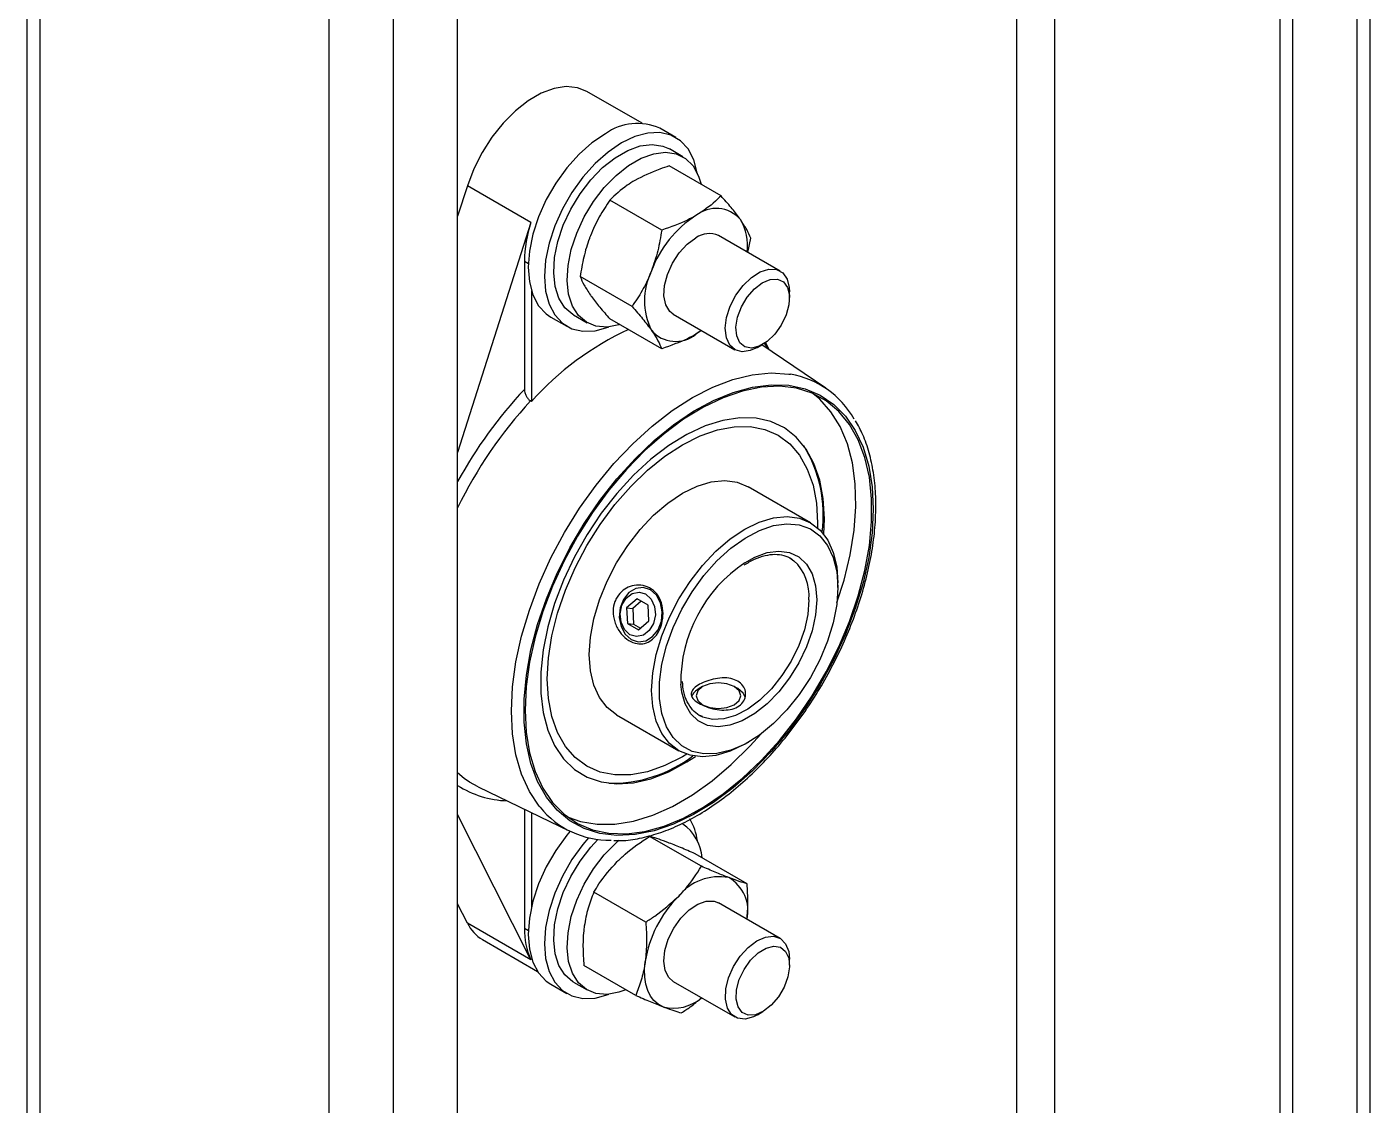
# Model space of a CAD drawing. Header units: millimetres. Extents: x -361 to 14022, y -1822 to 1455.
# Drawn here: x 4013.03 to 4020.43, y 471.93 to 477.87 of the extents above; entities that cross this region are included whole.
import ezdxf

# ---------------------------------------------------------------- set-up
doc = ezdxf.new("R2010")
doc.units = ezdxf.units.MM

msp = doc.modelspace()

# ---------------------------------------------------------------- linework, layer by layer
at = {"color": 7, "linetype": 'Continuous', "lineweight": 25}
for p, q in [((4018.481793, 506.514478), (4018.481793, 440.782942)), ((4018.693925, 440.782942), (4018.693925, 506.514478)), ((4020.42885, 439.803253), (4020.42885, 505.534788)), ((4020.355626, 505.432737), (4020.355626, 439.701202)), ((4019.931362, 505.269455), (4019.931362, 439.53792)), ((4020.002073, 505.228635), (4020.002073, 439.4971)), ((4013.034558, 503.391717), (4013.034558, 437.660181)), ((4013.107782, 437.55813), (4013.107782, 503.289666)), ((4015.405879, 436.843773), (4015.405879, 502.575309)), ((4014.698772, 436.639671), (4014.698772, 502.371207)), ((4015.052325, 436.639671), (4015.052325, 502.371207)), ((4016.420826, 477.336383), (4016.117619, 477.51142)), ((4016.607416, 477.257533), (4016.519027, 477.308559)), ((4016.645415, 477.151883), (4016.571168, 477.194745)), ((4016.855599, 476.936616), (4016.570248, 477.101346)), ((4015.459505, 476.992498), (4015.405879, 476.824229)), ((4015.809523, 476.790437), (4015.459505, 476.992498)), ((4016.529, 476.748075), (4016.243649, 476.912805)), ((4015.809523, 476.790437), (4015.405879, 475.523874)), ((4017.180973, 476.522291), (4016.842552, 476.717658)), ((4017.00391, 476.624508), (4017.018898, 476.704271)), ((4015.773574, 476.576663), (4015.773574, 475.870695)), ((4016.365701, 476.327188), (4016.08035, 476.491918)), ((4015.812465, 476.414264), (4015.812465, 475.803982)), ((4017.23276, 476.374031), (4017.23276, 476.40783)), ((4015.919076, 476.2693), (4016.007464, 476.218275)), ((4016.043711, 476.281063), (4016.117958, 476.238202)), ((4016.592572, 476.284633), (4016.930993, 476.089267)), ((4016.529, 476.094842), (4016.243649, 476.259572)), ((4016.746511, 476.195766), (4016.717562, 476.174529)), ((4016.74871, 476.194497), (4016.717562, 476.174529)), ((4017.056012, 476.101661), (4017.085281, 476.118563)), ((4017.100467, 476.128238), (4017.119932, 476.089635)), ((4017.432416, 475.877367), (4017.080992, 476.116086)), ((4015.812465, 475.803982), (4015.806744, 475.807715)), ((4017.348733, 475.136697), (4017.005786, 475.334676)), ((4017.498915, 474.780267), (4017.498915, 474.804759)), ((4016.393233, 474.71821), (4016.336098, 474.667542)), ((4016.454471, 474.682859), (4016.393233, 474.71821)), ((4016.336098, 474.667542), (4016.3402, 474.581523)), ((4016.336098, 474.667542), (4016.370544, 474.664462)), ((4016.416201, 474.704951), (4016.370544, 474.664462)), ((4016.370544, 474.664462), (4016.374646, 474.578443)), ((4016.458573, 474.596839), (4016.454471, 474.682859)), ((4016.3402, 474.581523), (4016.401438, 474.546171)), ((4016.3402, 474.581523), (4016.374646, 474.578443)), ((4016.374646, 474.578443), (4016.412916, 474.55635)), ((4016.401438, 474.546171), (4016.458573, 474.596839)), ((4016.754361, 474.234398), (4016.735222, 474.223346)), ((4016.947389, 474.223346), (4016.92825, 474.234398)), ((4016.280845, 474.078905), (4016.623792, 473.880926)), ((4016.754658, 474.066635), (4016.736283, 474.075787)), ((4016.986346, 473.916867), (4017.007555, 473.929115)), ((4015.519413, 473.682177), (4015.471653, 473.708692)), ((4015.519413, 473.682177), (4016.024236, 473.438063)), ((4015.809523, 472.729961), (4015.405879, 473.530487)), ((4015.773574, 473.559274), (4015.773574, 472.90223)), ((4015.812465, 473.540467), (4015.812465, 473.019727)), ((4016.747572, 473.244908), (4016.462221, 473.409637)), ((4016.998698, 473.148753), (4016.713348, 473.313482)), ((4016.441173, 472.937451), (4016.155822, 473.10218)), ((4015.459505, 472.932022), (4015.405879, 473.038376)), ((4017.180973, 472.847858), (4016.842552, 473.043224)), ((4015.809523, 472.729961), (4015.459505, 472.932022)), ((4015.542666, 472.84103), (4015.845872, 472.665993)), ((4017.23276, 472.699597), (4017.23276, 472.733397)), ((4016.3859, 472.533839), (4016.10055, 472.698568)), ((4015.919076, 472.594867), (4016.007464, 472.543841)), ((4016.043711, 472.60663), (4016.117958, 472.563768)), ((4016.592572, 472.6102), (4016.930993, 472.414833)), ((4017.056012, 472.427227), (4017.085281, 472.444129))]:
    msp.add_line(p, q, dxfattribs=at)
at = {"color": 8, "linetype": 'Continuous', "lineweight": 25}
for p, q in [((4015.773574, 476.576663), (4015.795141, 476.564213)), ((4017.387418, 475.136351), (4017.387055, 475.109307)), ((4015.795141, 472.889779), (4015.773574, 472.90223))]:
    msp.add_line(p, q, dxfattribs=at)
at = {"color": 7, "linetype": 'Continuous', "lineweight": 25, "flags": 128}
for points in [[(4016.117619, 477.51142), (4016.065616, 477.532134), (4016.003766, 477.538222), (4015.936522, 477.528009), (4015.865974, 477.501811), (4015.794312, 477.460441), (4015.723764, 477.405186), (4015.65652, 477.337762), (4015.59467, 477.260262), (4015.540134, 477.175095), (4015.494608, 477.084907), (4015.459505, 476.992498)], [(4016.219052, 477.278854), (4016.145379, 477.228881), (4016.073945, 477.16554), (4016.00692, 477.090755), (4015.94634, 477.0068), (4015.894046, 476.916225), (4015.851628, 476.821783), (4015.820374, 476.726342), (4015.801233, 476.632803), (4015.794787, 476.544007), (4015.801233, 476.462654), (4015.820374, 476.391214), (4015.851628, 476.331858), (4015.894046, 476.286391), (4015.919076, 476.2693)], [(4016.30744, 477.227829), (4016.233767, 477.177855), (4016.162333, 477.114514), (4016.095308, 477.03973), (4016.034728, 476.955775), (4015.982435, 476.8652), (4015.940016, 476.770757), (4015.908762, 476.675316), (4015.889621, 476.581777), (4015.883176, 476.492982), (4015.889621, 476.411628), (4015.908762, 476.340188), (4015.940016, 476.280833), (4015.982435, 476.235365), (4016.034728, 476.205167), (4016.095308, 476.191156), (4016.162333, 476.193757), (4016.233767, 476.212892), (4016.238382, 476.214647)], [(4016.726035, 477.059378), (4016.725258, 477.06418), (4016.706118, 477.13562), (4016.674863, 477.194975), (4016.632445, 477.240443), (4016.580152, 477.270641), (4016.519572, 477.284652), (4016.452547, 477.282051), (4016.381113, 477.262916), (4016.30744, 477.227829)], [(4016.043711, 476.281063), (4016.040046, 476.283239), (4015.996281, 476.320753), (4015.96341, 476.37287), (4015.942584, 476.437768), (4015.934531, 476.513173), (4015.939533, 476.596446), (4015.957416, 476.684671), (4015.987553, 476.77476), (4016.028889, 476.863558), (4016.079976, 476.947958), (4016.139028, 477.025003), (4016.203975, 477.091998), (4016.272544, 477.146595), (4016.342336, 477.186885), (4016.410905, 477.211456), (4016.475852, 477.219448), (4016.534903, 477.210582), (4016.571168, 477.194745)], [(4016.299357, 476.227413), (4016.29405, 476.225783), (4016.228044, 476.21386), (4016.167417, 476.218782), (4016.114292, 476.240378), (4016.070527, 476.277891), (4016.037657, 476.330009), (4016.01683, 476.394907), (4016.008777, 476.470312), (4016.01378, 476.553584), (4016.031662, 476.64181), (4016.061799, 476.731898), (4016.103135, 476.820697), (4016.154223, 476.905096), (4016.213274, 476.982142), (4016.278221, 477.049136), (4016.346791, 477.103734), (4016.416582, 477.144024), (4016.485151, 477.168595), (4016.550098, 477.176587), (4016.60915, 477.16772), (4016.660238, 477.142306), (4016.701573, 477.101232), (4016.73171, 477.045939), (4016.745472, 477.000191)], [(4016.592572, 476.284633), (4016.573141, 476.300052), (4016.550992, 476.336626), (4016.541197, 476.385402), (4016.544483, 476.442762), (4016.560604, 476.504452), (4016.588367, 476.565896), (4016.625711, 476.622539), (4016.669868, 476.670178), (4016.717562, 476.705281)], [(4017.056012, 476.101661), (4017.016911, 476.084137), (4016.971846, 476.077677), (4016.933021, 476.088134), (4016.903315, 476.114733), (4016.884932, 476.155501), (4016.879235, 476.207414), (4016.886647, 476.266623), (4016.906617, 476.328736), (4016.937665, 476.389146), (4016.977489, 476.443373), (4017.023134, 476.487396), (4017.071215, 476.517948), (4017.118167, 476.532766), (4017.160506, 476.530748), (4017.195094, 476.512046), (4017.219365, 476.478046), (4017.219365, 476.478046)], [(4017.221583, 476.432619), (4017.232128, 476.389416), (4017.229623, 476.337279), (4017.214291, 476.280842), (4017.187493, 476.225119), (4017.151611, 476.175062), (4017.109834, 476.135118), (4017.065872, 476.108836), (4017.023634, 476.098552), (4016.98687, 476.105179), (4016.958849, 476.128129), (4016.94206, 476.165362), (4016.937994, 476.213571), (4016.947014, 476.26847), (4016.968317, 476.325184), (4017.000011, 476.378671), (4017.039279, 476.424181), (4017.082632, 476.457668), (4017.126219, 476.476157), (4017.166166, 476.478006), (4017.198925, 476.463051), (4017.221583, 476.432619)], [(4017.219365, 476.478046), (4017.231518, 476.43127), (4017.23276, 476.40783)], [(4017.693455, 475.210972), (4017.687186, 475.080755), (4017.668461, 474.944997), (4017.637524, 474.805469), (4017.594778, 474.663989), (4017.540781, 474.522402), (4017.476236, 474.382553), (4017.401985, 474.246267), (4017.318995, 474.115318), (4017.22835, 473.991415), (4017.13123, 473.876173), (4017.028902, 473.771095), (4016.922699, 473.677549), (4016.814006, 473.596756), (4016.70424, 473.529768), (4016.594832, 473.47746), (4016.487209, 473.440512), (4016.382773, 473.419408), (4016.282886, 473.414421), (4016.18885, 473.425617), (4016.101891, 473.45285), (4016.023142, 473.495764), (4015.953631, 473.553801), (4015.894263, 473.626204), (4015.845812, 473.712029), (4015.80891, 473.810157), (4015.784039, 473.919308), (4015.771521, 474.03806), (4015.771521, 474.164866), (4015.784039, 474.29807), (4015.80891, 474.435938), (4015.845812, 474.576672), (4015.894263, 474.718436), (4015.953631, 474.859384), (4016.023142, 474.997677), (4016.101891, 475.131513), (4016.18885, 475.259147), (4016.282886, 475.378915), (4016.382773, 475.489255), (4016.487209, 475.588729), (4016.594832, 475.676041), (4016.70424, 475.750052), (4016.814006, 475.809798), (4016.922699, 475.854499), (4017.028902, 475.883572), (4017.13123, 475.896639), (4017.22835, 475.893529), (4017.318995, 475.874284), (4017.401985, 475.839153), (4017.476236, 475.788594), (4017.540781, 475.723268), (4017.594778, 475.644025), (4017.637524, 475.551898), (4017.668461, 475.44809), (4017.687186, 475.333951), (4017.693455, 475.210972)], [(4015.77711, 474.104689), (4015.783332, 473.982625), (4015.801918, 473.869337), (4015.832625, 473.7663), (4015.875053, 473.674859), (4015.928648, 473.596206), (4015.992713, 473.531366), (4016.066411, 473.481184), (4016.148783, 473.446314), (4016.238754, 473.427212), (4016.335151, 473.424125), (4016.436718, 473.437095), (4016.542131, 473.465952), (4016.650015, 473.51032), (4016.758963, 473.569621), (4016.867557, 473.643081), (4016.974379, 473.729743), (4017.078038, 473.828477), (4017.177182, 473.937997), (4017.270518, 474.056873), (4017.35683, 474.183557), (4017.434993, 474.316397), (4017.503987, 474.453661), (4017.562913, 474.59356), (4017.611003, 474.734269), (4017.64763, 474.873956), (4017.672317, 475.010797), (4017.684741, 475.143011), (4017.684741, 475.268872), (4017.672317, 475.386741), (4017.64763, 475.49508), (4017.611003, 475.592478), (4017.562913, 475.677664), (4017.503987, 475.749528), (4017.434993, 475.807133), (4017.35683, 475.849728), (4017.270518, 475.876758), (4017.177182, 475.887871), (4017.078038, 475.882921), (4016.974379, 475.861973), (4016.867557, 475.825301), (4016.758963, 475.773382), (4016.650015, 475.706893), (4016.542131, 475.626701), (4016.436718, 475.533851), (4016.335151, 475.429554), (4016.238754, 475.31517), (4016.148783, 475.192189), (4016.066411, 475.062216), (4015.992713, 474.926943), (4015.928648, 474.788135), (4015.875053, 474.647602), (4015.832625, 474.507175), (4015.801918, 474.368685), (4015.783332, 474.233938), (4015.77711, 474.104689)], [(4017.494063, 474.697916), (4017.532868, 474.820384), (4017.566548, 474.959529), (4017.588193, 475.095379), (4017.59752, 475.226163), (4017.594408, 475.350176), (4017.578897, 475.465802), (4017.551189, 475.571533), (4017.511645, 475.665991), (4017.460781, 475.747944), (4017.399261, 475.816324), (4017.361007, 475.847935)], [(4017.421252, 475.073197), (4017.424541, 475.157782), (4017.418127, 475.269441), (4017.398991, 475.371862), (4017.367446, 475.463362), (4017.324012, 475.542439), (4017.2694, 475.607794), (4017.204508, 475.658356), (4017.130401, 475.693292), (4017.048297, 475.712031), (4016.959542, 475.714263), (4016.865596, 475.699953), (4016.767999, 475.669335), (4016.668355, 475.622912), (4016.5683, 475.561446), (4016.469477, 475.485947), (4016.373508, 475.397654), (4016.281969, 475.298017), (4016.196364, 475.188672), (4016.118097, 475.071415), (4016.048455, 474.948171), (4015.98858, 474.820963), (4015.939456, 474.69188), (4015.90189, 474.563043), (4015.876497, 474.436565), (4015.863696, 474.314525), (4015.863696, 474.198926), (4015.876497, 474.091665), (4015.90189, 473.994506), (4015.939456, 473.909041), (4015.98858, 473.836676), (4016.048455, 473.778598), (4016.118097, 473.735761), (4016.196364, 473.708869), (4016.281969, 473.698362), (4016.373508, 473.704413), (4016.469477, 473.726924), (4016.5683, 473.765524), (4016.668355, 473.819579), (4016.715047, 473.849881)], [(4016.280845, 474.078905), (4016.280816, 474.078922), (4016.228571, 474.119399), (4016.186539, 474.17434), (4016.155754, 474.242391), (4016.136975, 474.321878), (4016.130663, 474.410842), (4016.136975, 474.507094), (4016.155754, 474.608263), (4016.186539, 474.711858), (4016.228571, 474.815328), (4016.280816, 474.916125), (4016.341986, 475.011768), (4016.410576, 475.099902), (4016.484897, 475.178355), (4016.563119, 475.245198), (4016.643316, 475.298782), (4016.723512, 475.33779), (4016.801734, 475.361261), (4016.876055, 475.368617), (4016.944645, 475.359676), (4017.005786, 475.334676)], [(4016.986346, 473.916867), (4016.986262, 473.916819), (4016.906066, 473.877811), (4016.827844, 473.85434), (4016.753523, 473.846985), (4016.684933, 473.855926), (4016.623762, 473.880943), (4016.571518, 473.92142), (4016.529486, 473.976361), (4016.498701, 474.044413), (4016.479922, 474.123899), (4016.47361, 474.212863), (4016.479922, 474.309115), (4016.498701, 474.410284), (4016.529486, 474.513879), (4016.571518, 474.617349), (4016.623762, 474.718146), (4016.684933, 474.813789), (4016.753523, 474.901923), (4016.827844, 474.980376), (4016.906066, 475.047219), (4016.986262, 475.100803), (4017.066459, 475.139811), (4017.144681, 475.163282), (4017.219002, 475.170638), (4017.287592, 475.161697), (4017.348762, 475.13668), (4017.401007, 475.096202), (4017.443039, 475.041262), (4017.473824, 474.97321), (4017.492603, 474.893724), (4017.498915, 474.804759), (4017.498915, 474.804759)], [(4017.498915, 474.780267), (4017.492551, 474.68556), (4017.473624, 474.585959), (4017.442623, 474.484042), (4017.400353, 474.38245), (4017.347908, 474.283813), (4017.286645, 474.190686), (4017.218152, 474.105482), (4017.144203, 474.030406), (4017.066712, 473.967404), (4016.987687, 473.918106), (4016.909175, 473.88379), (4016.833209, 473.865345), (4016.761756, 473.863248), (4016.696667, 473.877554), (4016.639628, 473.907892), (4016.592116, 473.953476), (4016.555362, 474.013126), (4016.530317, 474.085297), (4016.51763, 474.168119), (4016.51763, 474.259448), (4016.530317, 474.356918), (4016.555362, 474.458005), (4016.592116, 474.56009), (4016.639628, 474.660531), (4016.696667, 474.756724), (4016.761756, 474.84618), (4016.833209, 474.926581), (4016.909175, 474.995845), (4016.987687, 475.052177), (4017.066712, 475.09412), (4017.144203, 475.120586), (4017.218152, 475.13089), (4017.286645, 475.124766), (4017.347908, 475.102372), (4017.400353, 475.064287), (4017.442623, 475.011499), (4017.473624, 474.945375), (4017.492551, 474.867626), (4017.498915, 474.780267)], [(4017.236242, 474.941836), (4017.242141, 474.938266), (4017.257057, 474.927628)], [(4016.360875, 474.494022), (4016.40035, 474.481323), (4016.44146, 474.486642), (4016.479247, 474.509338), (4016.509153, 474.546673), (4016.527572, 474.594144), (4016.53228, 474.646025), (4016.522711, 474.696059), (4016.500019, 474.738211), (4016.466941, 474.767396), (4016.427466, 474.780095), (4016.386356, 474.774776), (4016.348568, 474.75208), (4016.318662, 474.714745), (4016.300244, 474.667274), (4016.295535, 474.615393), (4016.305104, 474.565359), (4016.327796, 474.523207), (4016.360875, 474.494022)], [(4016.4408, 474.744217), (4016.470759, 474.716485), (4016.489539, 474.67592), (4016.494282, 474.628698), (4016.484265, 474.582007), (4016.461015, 474.542957), (4016.42807, 474.517491), (4016.390446, 474.509487), (4016.353871, 474.520164), (4016.323912, 474.547896), (4016.305132, 474.588461), (4016.300389, 474.635684), (4016.310406, 474.682374), (4016.333656, 474.721425), (4016.366601, 474.746891), (4016.404225, 474.754894), (4016.4408, 474.744217)], [(4016.754376, 474.134039), (4016.794259, 474.118655), (4016.841306, 474.113252), (4016.888352, 474.118655), (4016.928235, 474.134039), (4016.954885, 474.157064), (4016.964243, 474.184223), (4016.954885, 474.211382), (4016.928235, 474.234406), (4016.888352, 474.249791), (4016.841306, 474.255193), (4016.794259, 474.249791), (4016.754376, 474.234406), (4016.727726, 474.211382), (4016.718368, 474.184223), (4016.727726, 474.157064), (4016.754376, 474.134039)], [(4016.989505, 474.1755), (4016.977252, 474.198721), (4016.947372, 474.223356)], [(4016.014013, 473.51462), (4016.082219, 473.491072), (4016.17391, 473.475959), (4016.271721, 473.476891), (4016.374375, 473.493856), (4016.480536, 473.526635), (4016.588819, 473.574798), (4016.697812, 473.637718), (4016.806095, 473.714576), (4016.912256, 473.804368), (4017.014911, 473.905925), (4017.076443, 473.974499)], [(4016.024726, 473.437826), (4016.00692, 473.416322), (4015.94634, 473.332367), (4015.894046, 473.241792), (4015.851628, 473.147349), (4015.820374, 473.051908), (4015.801233, 472.958369), (4015.794787, 472.869573), (4015.801233, 472.78822), (4015.820374, 472.71678), (4015.851628, 472.657425), (4015.894046, 472.611957), (4015.919076, 472.594867)], [(4016.126504, 473.402155), (4016.095308, 473.365296), (4016.034728, 473.281341), (4015.982435, 473.190766), (4015.940016, 473.096324), (4015.908762, 473.000883), (4015.889621, 472.907343), (4015.883176, 472.818548), (4015.889621, 472.737194), (4015.908762, 472.665755), (4015.940016, 472.606399), (4015.982435, 472.560932), (4016.034728, 472.530733), (4016.095308, 472.516722), (4016.162333, 472.519324), (4016.233767, 472.538459), (4016.238381, 472.540213)], [(4016.043711, 472.60663), (4016.040046, 472.608806), (4015.996281, 472.646319), (4015.96341, 472.698437), (4015.942584, 472.763334), (4015.934531, 472.838739), (4015.939533, 472.922012), (4015.957416, 473.010237), (4015.987553, 473.100326), (4016.028889, 473.189125), (4016.079976, 473.273524), (4016.139028, 473.35057), (4016.178164, 473.392869)], [(4016.331916, 472.565003), (4016.29405, 472.55135), (4016.228044, 472.539426), (4016.167417, 472.544348), (4016.114292, 472.565944), (4016.070527, 472.603458), (4016.037657, 472.655575), (4016.01683, 472.720473), (4016.008777, 472.795878), (4016.01378, 472.879151), (4016.031662, 472.967376), (4016.061799, 473.057465), (4016.103135, 473.146263), (4016.154223, 473.230663), (4016.213274, 473.307708), (4016.278221, 473.374703), (4016.294885, 473.3894)], [(4016.592572, 472.6102), (4016.56764, 472.632002), (4016.547928, 472.671342), (4016.540798, 472.722205), (4016.546777, 472.780819), (4016.565423, 472.842837), (4016.595352, 472.903659), (4016.634345, 472.958774), (4016.67951, 473.004095), (4016.727497, 473.03626), (4016.774747, 473.052884), (4016.817755, 473.052733), (4016.842552, 473.043224)], [(4017.056012, 472.427227), (4017.034995, 472.416538), (4016.988417, 472.403704), (4016.94685, 472.407754), (4016.913377, 472.428386), (4016.89048, 472.46407), (4016.879858, 472.512161), (4016.882298, 472.569091), (4016.89762, 472.630638), (4016.924687, 472.692238), (4016.961491, 472.749321), (4017.005303, 472.797655), (4017.052875, 472.833655), (4017.100676, 472.85465), (4017.145163, 472.859083), (4017.183036, 472.846627), (4017.211486, 472.818204), (4017.228403, 472.775922), (4017.23276, 472.733397)], [(4017.23257, 472.690854), (4017.223822, 472.636046), (4017.202761, 472.579319), (4017.17126, 472.525713), (4017.132117, 472.479991), (4017.08881, 472.446216), (4017.045188, 472.427389), (4017.005126, 472.425183), (4016.972184, 472.439794), (4016.949289, 472.469923), (4016.938476, 472.512894), (4016.940704, 472.564888), (4016.955777, 472.621286), (4016.982355, 472.677076), (4017.018076, 472.727301), (4017.059766, 472.767498), (4017.103722, 472.794096), (4017.146037, 472.804731), (4017.182951, 472.798459), (4017.211185, 472.775836), (4017.228229, 472.738873), (4017.23257, 472.690854)], [(4016.536726, 472.471178), (4016.509886, 472.485088), (4016.486599, 472.504845), (4016.467265, 472.530108), (4016.452213, 472.560446), (4016.441701, 472.595341), (4016.435909, 472.634194), (4016.434936, 472.676341), (4016.438799, 472.721061)]]:
    msp.add_lwpolyline(points, dxfattribs=at)
at = {"color": 8, "linetype": 'Continuous', "lineweight": 25, "flags": 128}
for points in [[(4017.093786, 476.123757), (4017.101733, 476.112514), (4017.11441, 476.093386)], [(4015.859238, 473.569608), (4015.8546, 473.575374), (4015.800534, 473.657127), (4015.757761, 473.751679), (4015.726818, 473.857841), (4015.708096, 473.974279), (4015.701829, 474.099528), (4015.708096, 474.232012), (4015.726818, 474.370066), (4015.757761, 474.511954), (4015.800534, 474.655891), (4015.8546, 474.800067), (4015.919278, 474.94267), (4015.993757, 475.081905), (4016.077098, 475.216022), (4016.168255, 475.343334), (4016.26608, 475.462241), (4016.369343, 475.571246), (4016.476746, 475.66898), (4016.586938, 475.754212), (4016.698534, 475.825872), (4016.81013, 475.883058), (4016.920322, 475.92505), (4017.027725, 475.951322), (4017.130988, 475.961542), (4017.228813, 475.955581), (4017.238537, 475.954049)], [(4016.666674, 473.861437), (4016.643316, 473.847529), (4016.546191, 473.798811), (4016.450728, 473.765629), (4016.35856, 473.74855), (4016.271265, 473.747868), (4016.190335, 473.763592), (4016.117156, 473.795455), (4016.05298, 473.842912), (4015.998904, 473.905149), (4015.955855, 473.981103), (4015.924568, 474.069473), (4015.90558, 474.168748), (4015.899214, 474.277229), (4015.90558, 474.39306), (4015.924568, 474.51426), (4015.955855, 474.638753), (4015.998904, 474.76441), (4016.05298, 474.889082), (4016.117156, 475.010634), (4016.190335, 475.126988), (4016.271265, 475.236152), (4016.35856, 475.336258), (4016.450728, 475.425595), (4016.546191, 475.502632), (4016.643316, 475.566052), (4016.74044, 475.61477), (4016.835903, 475.647952), (4016.928071, 475.66503), (4017.015367, 475.665713), (4017.096296, 475.649988), (4017.169475, 475.618125), (4017.233651, 475.570669), (4017.287727, 475.508432), (4017.330776, 475.432478), (4017.362063, 475.344107), (4017.381052, 475.244832), (4017.387418, 475.136351), (4017.387418, 475.136351)], [(4016.986122, 474.916302), (4017.042055, 474.947448), (4017.110035, 474.972018), (4017.174523, 474.980397), (4017.233323, 474.972299), (4017.284431, 474.948001), (4017.326109, 474.90833), (4017.356935, 474.854637), (4017.375861, 474.78875), (4017.382242, 474.712913)], [(4017.382242, 474.712913), (4017.375861, 474.629709), (4017.356935, 474.541971), (4017.326109, 474.452686), (4017.284431, 474.364895), (4017.233323, 474.281589), (4017.174523, 474.205603), (4017.110035, 474.139526), (4017.042055, 474.085607), (4016.972897, 474.045683), (4016.904916, 474.021113), (4016.840428, 474.012734), (4016.781628, 474.020831), (4016.73052, 474.045129), (4016.688843, 474.0848), (4016.658016, 474.138493), (4016.63909, 474.20438), (4016.633821, 474.247545)], [(4017.339816, 474.712913), (4017.333427, 474.631959), (4017.31449, 474.546554), (4017.28369, 474.459785), (4017.242141, 474.374788), (4017.191344, 474.294635), (4017.133134, 474.222223), (4017.069616, 474.160168), (4017.003085, 474.110715), (4016.935947, 474.07565), (4016.870626, 474.05624), (4016.809486, 474.053188), (4016.754734, 474.066603), (4016.754658, 474.066635)], [(4015.471653, 473.708692), (4015.442254, 473.728803), (4015.405879, 473.75846)]]:
    msp.add_lwpolyline(points, dxfattribs=at)
at = {"color": 7, "linetype": 'Continuous', "lineweight": 25}
for centre, radius, start, end in [((4016.394761, 477.033959), 0.301409, 65.6515204, 125.658938), ((4016.828837, 476.691559), 0.175879, 40.5327959, 129.2481681), ((4016.485665, 476.566827), 0.712158, 161.7002328, 179.2086331), ((4017.048659, 476.310794), 0.613906, 122.6379706, 159.7728862), ((4016.727221, 476.665289), 0.274083, 352.079669, 30.8556371), ((4016.790658, 476.604412), 0.12457, 65.381028, 125.9294305), ((4016.79925, 476.35974), 0.365187, 153.4364295, 206.5635705), ((4017.021675, 474.732015), 1.615953, 114.6954104, 138.442918), ((4016.606287, 476.310732), 0.175879, 220.5327959, 309.2481681), ((4017.155952, 475.465815), 0.495168, 29.256676, 80.3993123), ((4016.692903, 475.180129), 0.725813, 352.3892428, 31.6160808), ((4017.430154, 474.255211), 0.79637, 123.8879505, 180.5515468), ((4016.772469, 474.147883), 0.084154, 116.2696184, 159.5015992), ((4016.250197, 474.451804), 0.750292, 269.0540823, 306.951366), ((4016.241726, 473.88177), 0.493703, 219.2191053, 271.0370858), ((4016.505737, 473.274732), 0.246179, 3.9169616, 55.4322235), ((4016.385313, 473.335308), 0.344318, 8.2885819, 29.6829362), ((4016.844771, 472.903154), 0.284198, 79.1234704, 142.3899125), ((4016.794346, 473.000183), 0.2097, 347.0217281, 60.2516745), ((4017.081964, 472.617684), 0.65142, 135.2125728, 170.8688746), ((4015.648474, 473.021231), 0.208968, 205.2710534, 239.5799876), ((4016.157175, 472.892393), 0.383727, 178.5310213, 205.0431202), ((4016.596024, 472.6981), 0.234542, 255.3554008, 310.6167312)]:
    msp.add_arc(centre, radius, start, end, dxfattribs=at)
at = {"color": 8, "linetype": 'Continuous', "lineweight": 25}
for centre, radius, start, end in [((4017.591334, 474.164182), 2.493278, 136.8079893, 151.2276213), ((4017.601183, 474.154464), 2.439928, 137.3450293, 154.1240876), ((4017.07728, 474.735029), 0.263466, 355.1848353, 46.9721326), ((4015.693694, 474.135534), 0.53034, 237.1324945, 268.3193747)]:
    msp.add_arc(centre, radius, start, end, dxfattribs=at)
at = {"color": 7, "linetype": 'Continuous', "lineweight": 25}
for points, knots in [([(4016.570248, 477.101346), (4016.552725, 477.095633), (4016.484689, 477.073453), (4016.425575, 477.043728), (4016.381686, 477.021659)], [0, 0, 0, 0, 0.25755135, 1, 1, 1, 1]), ([(4016.381686, 477.021659), (4016.367213, 477.012871), (4016.313334, 476.980156), (4016.273086, 476.941255), (4016.243649, 476.912805)], [0, 0, 0, 0, 0.26863361, 1, 1, 1, 1]), ([(4016.855599, 476.936616), (4016.845703, 476.926501), (4016.807281, 476.887224), (4016.755791, 476.853099), (4016.717562, 476.827762)], [0, 0, 0, 0, 0.25755135, 1, 1, 1, 1]), ([(4016.962511, 476.80586), (4016.960545, 476.808631), (4016.945661, 476.829616), (4016.91251, 476.872119), (4016.874685, 476.914986), (4016.855599, 476.936616)], [0, 0, 0, 0, 0.07008577, 0.53078223, 1, 1, 1, 1]), ([(4016.243649, 476.912805), (4016.223328, 476.882704), (4016.182313, 476.82195), (4016.152021, 476.752158), (4016.136737, 476.716945)], [0, 0, 0, 0, 0.49545796, 1, 1, 1, 1]), ([(4016.717562, 476.827762), (4016.702338, 476.819407), (4016.645668, 476.788303), (4016.578283, 476.765068), (4016.529, 476.748075)], [0, 0, 0, 0, 0.26863361, 1, 1, 1, 1]), ([(4017.018898, 476.704271), (4017.012699, 476.719062), (4017.000186, 476.748915), (4016.975145, 476.786764), (4016.962511, 476.80586)], [0, 0, 0, 0, 0.49545796, 1, 1, 1, 1]), ([(4016.136737, 476.716945), (4016.134832, 476.711939), (4016.120404, 476.674033), (4016.098288, 476.599625), (4016.086366, 476.528039), (4016.08035, 476.491918)], [0, 0, 0, 0, 0.07008577, 0.53078223, 1, 1, 1, 1]), ([(4016.529, 476.748075), (4016.522801, 476.709822), (4016.510288, 476.632614), (4016.485247, 476.559791), (4016.472613, 476.523048)], [0, 0, 0, 0, 0.49545796, 1, 1, 1, 1]), ([(4016.08035, 476.491918), (4016.086549, 476.477127), (4016.099062, 476.447274), (4016.124103, 476.409425), (4016.136737, 476.390328)], [0, 0, 0, 0, 0.49545796, 1, 1, 1, 1]), ([(4016.472613, 476.523048), (4016.470647, 476.518077), (4016.455763, 476.480434), (4016.422612, 476.412396), (4016.384787, 476.355764), (4016.365701, 476.327188)], [0, 0, 0, 0, 0.07008577, 0.53078223, 1, 1, 1, 1]), ([(4016.136737, 476.390328), (4016.138703, 476.387558), (4016.153587, 476.366572), (4016.186738, 476.32407), (4016.224563, 476.281202), (4016.243649, 476.259572)], [0, 0, 0, 0, 0.07008577, 0.53078223, 1, 1, 1, 1]), ([(4016.365701, 476.327188), (4016.386022, 476.304245), (4016.427037, 476.257938), (4016.457329, 476.217057), (4016.472613, 476.196432)], [0, 0, 0, 0, 0.49545796, 1, 1, 1, 1]), ([(4016.472613, 476.196432), (4016.474518, 476.193695), (4016.488946, 476.172974), (4016.511062, 476.136841), (4016.522984, 476.108927), (4016.529, 476.094842)], [0, 0, 0, 0, 0.070085768, 0.530782234, 1, 1, 1, 1]), ([(4016.717562, 476.174529), (4016.702338, 476.166174), (4016.645668, 476.135071), (4016.578283, 476.111836), (4016.529, 476.094842)], [0, 0, 0, 0, 0.26863361, 1, 1, 1, 1]), ([(4015.773574, 475.870695), (4015.773575, 475.870472), (4015.773597, 475.86499), (4015.775308, 475.853205), (4015.782145, 475.835512), (4015.792318, 475.819998), (4015.801193, 475.811436), (4015.805953, 475.808246), (4015.806744, 475.807715)], [0, 0, 0, 0, 0.01043588, 0.25726996, 0.50511144, 0.74071773, 0.95688425, 1, 1, 1, 1]), ([(4017.707954, 475.231178), (4017.70763, 475.252785), (4017.706691, 475.31539), (4017.696343, 475.414031), (4017.672749, 475.523025), (4017.64034, 475.618743), (4017.610513, 475.672514), (4017.596821, 475.697197)], [0, 0, 0, 0, 0.12049016, 0.34912286, 0.57788228, 0.80622669, 1, 1, 1, 1]), ([(4016.265133, 473.386608), (4016.279087, 473.386155), (4016.3252, 473.384656), (4016.40782, 473.397552), (4016.511748, 473.424654), (4016.618101, 473.466835), (4016.725294, 473.522514), (4016.832124, 473.591294), (4016.937334, 473.672239), (4017.039754, 473.764392), (4017.138275, 473.866677), (4017.231835, 473.977933), (4017.319428, 474.096912), (4017.400104, 474.222293), (4017.472984, 474.352693), (4017.537263, 474.486674), (4017.592228, 474.622769), (4017.637241, 474.759487), (4017.671831, 474.895377), (4017.695361, 475.028853), (4017.706495, 475.140878), (4017.70756, 475.206832), (4017.707954, 475.231178)], [0, 0, 0, 0, 0.02248074, 0.07428935, 0.12652438, 0.17906021, 0.23176076, 0.28452275, 0.33727169, 0.38998497, 0.44265754, 0.49529354, 0.54790172, 0.60049294, 0.65307906, 0.70567144, 0.75827942, 0.81091567, 0.86359263, 0.91632177, 0.96911183, 1, 1, 1, 1]), ([(4016.982557, 474.90392), (4017.001874, 474.915317), (4017.041536, 474.938719), (4017.099295, 474.957799), (4017.153893, 474.965016), (4017.202156, 474.957913), (4017.23553, 474.945665), (4017.250358, 474.931224), (4017.253801, 474.92787)], [0, 0, 0, 0, 0.1787883, 0.36709772, 0.55548785, 0.74566242, 0.94094368, 1, 1, 1, 1]), ([(4016.283571, 474.7276), (4016.293786, 474.740878), (4016.313612, 474.766649), (4016.356184, 474.788596), (4016.403061, 474.796494), (4016.452055, 474.78642), (4016.495063, 474.75706), (4016.525234, 474.710805), (4016.53868, 474.654041), (4016.53527, 474.596111), (4016.518864, 474.546238), (4016.494119, 474.507982), (4016.462715, 474.481217), (4016.424681, 474.46742), (4016.38119, 474.470251), (4016.336133, 474.492695), (4016.296003, 474.533891), (4016.268063, 474.588631), (4016.258596, 474.647827), (4016.266594, 474.695802), (4016.279129, 474.71928), (4016.283571, 474.7276)], [0, 0, 0, 0, 0.04984701, 0.09674024, 0.14888218, 0.20606128, 0.26605402, 0.32661768, 0.38589363, 0.44060813, 0.48888807, 0.53362483, 0.57944372, 0.62963437, 0.68518524, 0.74448471, 0.80503395, 0.86506129, 0.92181655, 0.97229403, 1, 1, 1, 1]), ([(4016.947372, 474.264259), (4016.957877, 474.256484), (4016.978877, 474.240944), (4016.992639, 474.207195), (4016.991038, 474.171604), (4016.972306, 474.13911), (4016.938995, 474.115913), (4016.895886, 474.104533), (4016.847156, 474.104606), (4016.796837, 474.114733), (4016.750923, 474.132127), (4016.715735, 474.152921), (4016.694554, 474.174629), (4016.688695, 474.196865), (4016.699557, 474.219634), (4016.72661, 474.241902), (4016.765767, 474.261515), (4016.812372, 474.276327), (4016.862384, 474.283537), (4016.910405, 474.280921), (4016.935526, 474.269598), (4016.947372, 474.264259)], [0, 0, 0, 0, 0.0520261, 0.10399402, 0.15745608, 0.21200118, 0.26497358, 0.31627233, 0.36818575, 0.42209841, 0.47650224, 0.52887127, 0.57990013, 0.63231247, 0.68669039, 0.74063076, 0.79249676, 0.84382421, 0.89680488, 0.95133992, 1, 1, 1, 1]), ([(4016.753382, 474.069212), (4016.747496, 474.071241), (4016.726324, 474.078537), (4016.697651, 474.1047), (4016.668435, 474.148144), (4016.649242, 474.201079), (4016.645092, 474.242797), (4016.643191, 474.261904)], [0, 0, 0, 0, 0.09228438, 0.3319353, 0.5719134, 0.8039354, 1, 1, 1, 1]), ([(4016.283759, 473.270492), (4016.298064, 473.284254), (4016.351315, 473.335483), (4016.415372, 473.378313), (4016.462221, 473.409637)], [0, 0, 0, 0, 0.26863361, 1, 1, 1, 1]), ([(4016.562522, 473.376143), (4016.559576, 473.377266), (4016.537266, 473.385764), (4016.500287, 473.39885), (4016.474987, 473.40602), (4016.462221, 473.409637)], [0, 0, 0, 0, 0.07008577, 0.53078223, 1, 1, 1, 1]), ([(4016.713348, 473.313482), (4016.685895, 473.325366), (4016.630486, 473.349353), (4016.585313, 473.367159), (4016.562522, 473.376143)], [0, 0, 0, 0, 0.49545796, 1, 1, 1, 1]), ([(4016.155822, 473.10218), (4016.16487, 473.117288), (4016.2, 473.175945), (4016.24807, 473.230206), (4016.283759, 473.270492)], [0, 0, 0, 0, 0.25755135, 1, 1, 1, 1]), ([(4016.619635, 473.076596), (4016.63319, 473.09079), (4016.683649, 473.143631), (4016.72057, 473.202126), (4016.747572, 473.244908)], [0, 0, 0, 0, 0.26863361, 1, 1, 1, 1]), ([(4016.898398, 473.182247), (4016.895391, 473.183403), (4016.872624, 473.192165), (4016.824611, 473.211622), (4016.773408, 473.233745), (4016.747572, 473.244908)], [0, 0, 0, 0, 0.07008577, 0.53078223, 1, 1, 1, 1]), ([(4016.998698, 473.148753), (4016.985367, 473.152485), (4016.95846, 473.160017), (4016.918539, 473.174792), (4016.898398, 473.182247)], [0, 0, 0, 0, 0.49545796, 1, 1, 1, 1]), ([(4016.155822, 473.10218), (4016.144273, 473.073482), (4016.120963, 473.01556), (4016.108973, 472.948694), (4016.102923, 472.914958)], [0, 0, 0, 0, 0.49545796, 1, 1, 1, 1]), ([(4016.998501, 472.953197), (4017.000916, 472.983527), (4017.005963, 473.046903), (4017.001188, 473.113847), (4016.998698, 473.148753)], [0, 0, 0, 0, 0.47857315, 1, 1, 1, 1]), ([(4016.441173, 472.937451), (4016.457848, 472.948155), (4016.522592, 472.989717), (4016.578285, 473.039577), (4016.619635, 473.076596)], [0, 0, 0, 0, 0.257551345, 1, 1, 1, 1]), ([(4016.102923, 472.914958), (4016.102298, 472.910157), (4016.097566, 472.873801), (4016.09373, 472.802316), (4016.098263, 472.733362), (4016.10055, 472.698568)], [0, 0, 0, 0, 0.07008577, 0.53078223, 1, 1, 1, 1]), ([(4016.441173, 472.937451), (4016.443745, 472.9006), (4016.448938, 472.826224), (4016.442199, 472.756327), (4016.438799, 472.721061)], [0, 0, 0, 0, 0.49545796, 1, 1, 1, 1]), ([(4016.438799, 472.721061), (4016.438114, 472.716295), (4016.432925, 472.680203), (4016.418054, 472.615088), (4016.396684, 472.561087), (4016.3859, 472.533839)], [0, 0, 0, 0, 0.07008577, 0.53078223, 1, 1, 1, 1]), ([(4016.3859, 472.533839), (4016.413353, 472.521955), (4016.468762, 472.497969), (4016.513935, 472.480162), (4016.536726, 472.471178)], [0, 0, 0, 0, 0.49545796, 1, 1, 1, 1]), ([(4016.637027, 472.437684), (4016.65383, 472.44827), (4016.693561, 472.473301), (4016.72778, 472.503386), (4016.747527, 472.520746)], [0, 0, 0, 0, 0.42293411, 1, 1, 1, 1]), ([(4016.536726, 472.471178), (4016.539672, 472.470055), (4016.561982, 472.461557), (4016.598961, 472.448471), (4016.624261, 472.441301), (4016.637027, 472.437684)], [0, 0, 0, 0, 0.07008577, 0.53078223, 1, 1, 1, 1])]:
    msp.add_open_spline(points, degree=3, knots=knots, dxfattribs=at)

doc.saveas('drawing.dxf')
